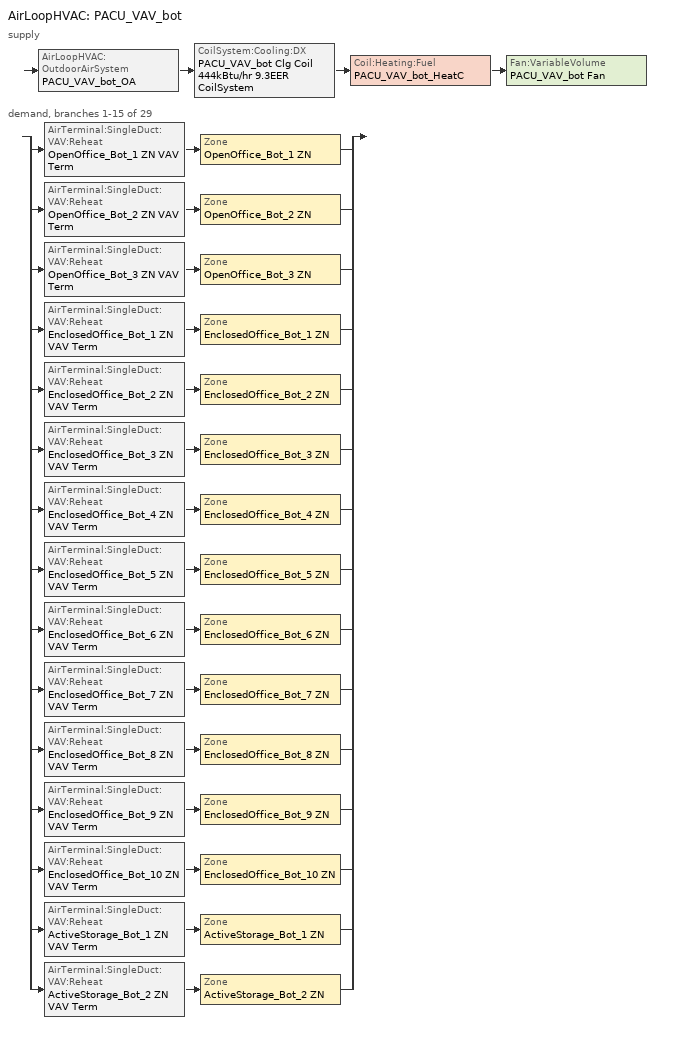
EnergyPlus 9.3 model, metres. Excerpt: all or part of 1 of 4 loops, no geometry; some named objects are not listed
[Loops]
AirLoopHVAC 'PACU_VAV_bot'
 supply: AirLoopHVAC:OutdoorAirSystem 'PACU_VAV_bot_OA' > CoilSystem:Cooling:DX 'PACU_VAV_bot Clg Coil 444kBtu/hr 9.3EER CoilSystem' > Coil:Heating:Fuel 'PACU_VAV_bot_HeatC' > Fan:VariableVolume 'PACU_VAV_bot Fan'
 demand, branches 1-15 of 29: split
  | AirTerminal:SingleDuct:VAV:Reheat 'OpenOffice_Bot_1 ZN VAV Term' > Zone 'OpenOffice_Bot_1 ZN'
  | AirTerminal:SingleDuct:VAV:Reheat 'OpenOffice_Bot_2 ZN VAV Term' > Zone 'OpenOffice_Bot_2 ZN'
  | AirTerminal:SingleDuct:VAV:Reheat 'OpenOffice_Bot_3 ZN VAV Term' > Zone 'OpenOffice_Bot_3 ZN'
  | AirTerminal:SingleDuct:VAV:Reheat 'EnclosedOffice_Bot_1 ZN VAV Term' > Zone 'EnclosedOffice_Bot_1 ZN'
  | AirTerminal:SingleDuct:VAV:Reheat 'EnclosedOffice_Bot_2 ZN VAV Term' > Zone 'EnclosedOffice_Bot_2 ZN'
  | AirTerminal:SingleDuct:VAV:Reheat 'EnclosedOffice_Bot_3 ZN VAV Term' > Zone 'EnclosedOffice_Bot_3 ZN'
  | AirTerminal:SingleDuct:VAV:Reheat 'EnclosedOffice_Bot_4 ZN VAV Term' > Zone 'EnclosedOffice_Bot_4 ZN'
  | AirTerminal:SingleDuct:VAV:Reheat 'EnclosedOffice_Bot_5 ZN VAV Term' > Zone 'EnclosedOffice_Bot_5 ZN'
  | AirTerminal:SingleDuct:VAV:Reheat 'EnclosedOffice_Bot_6 ZN VAV Term' > Zone 'EnclosedOffice_Bot_6 ZN'
  | AirTerminal:SingleDuct:VAV:Reheat 'EnclosedOffice_Bot_7 ZN VAV Term' > Zone 'EnclosedOffice_Bot_7 ZN'
  | AirTerminal:SingleDuct:VAV:Reheat 'EnclosedOffice_Bot_8 ZN VAV Term' > Zone 'EnclosedOffice_Bot_8 ZN'
  | AirTerminal:SingleDuct:VAV:Reheat 'EnclosedOffice_Bot_9 ZN VAV Term' > Zone 'EnclosedOffice_Bot_9 ZN'
  | AirTerminal:SingleDuct:VAV:Reheat 'EnclosedOffice_Bot_10 ZN VAV Term' > Zone 'EnclosedOffice_Bot_10 ZN'
  | AirTerminal:SingleDuct:VAV:Reheat 'ActiveStorage_Bot_1 ZN VAV Term' > Zone 'ActiveStorage_Bot_1 ZN'
  | AirTerminal:SingleDuct:VAV:Reheat 'ActiveStorage_Bot_2 ZN VAV Term' > Zone 'ActiveStorage_Bot_2 ZN'
[DesignSpecification:OutdoorAir] Outdoor Air Method=Sum; Outdoor Air Flow per Zone {m3/s}=0; Outdoor Air Flow Air Changes per Hour {1/hr}=0
Name | Outdoor Air Flow per Person {m3/s-person} | Outdoor Air Flow per Zone Floor Area {m3/s-m2}
MediumOffice - Storage Ventilation; MediumOffice - Classroom Ventilation; MediumOffice - Conference Ventilation; MediumOffice - ClosedOffice Ventilation; MediumOffice - Lobby Ventilation; MediumOffice - OpenOffice Ventilation | 0.00235973 | 0.0003048
MediumOffice - Corridor Ventilation | 0 | 0.0003048
MediumOffice - Dining Ventilation | 0.00235973 | 0.0006096
MediumOffice - Elec/MechRoom Ventilation; MediumOffice - Restroom Ventilation; MediumOffice - Stair Ventilation | 0 | 0
[DesignSpecification:ZoneAirDistribution] Zone Air Distribution Effectiveness in Cooling Mode=1; Zone Air Distribution Effectiveness in Heating Mode=1
ActiveStorage_Bot_1 ZN Design Spec Zone Air Dist; ActiveStorage_Bot_2 ZN Design Spec Zone Air Dist; ActiveStorage_Bot_3 ZN Design Spec Zone Air Dist; ActiveStorage_Bot_4 ZN Design Spec Zone Air Dist; ClassRoom_Bot ZN Design Spec Zone Air Dist; ConfRoom_Bot_1 ZN Design Spec Zone Air Dist; ConfRoom_Bot_2 ZN Design Spec Zone Air Dist; Corridor_Bot_1 ZN Design Spec Zone Air Dist; Corridor_Bot_2 ZN Design Spec Zone Air Dist; Dining_Bot ZN Design Spec Zone Air Dist; EnclosedOffice_Bot_7 ZN Design Spec Zone Air Dist; EnclosedOffice_Bot_10 ZN Design Spec Zone Air Dist; EnclosedOffice_Bot_3 ZN Design Spec Zone Air Dist; EnclosedOffice_Bot_4 ZN Design Spec Zone Air Dist; Lobby_Bot ZN Design Spec Zone Air Dist; Lounge_Bot ZN Design Spec Zone Air Dist; Mechanical_Bot ZN Design Spec Zone Air Dist; OpenOffice_Bot_1 ZN Design Spec Zone Air Dist; OpenOffice_Bot_2 ZN Design Spec Zone Air Dist; OpenOffice_Bot_3 ZN Design Spec Zone Air Dist; Restroom_Bot ZN Design Spec Zone Air Dist; Stair_Bot_1 ZN Design Spec Zone Air Dist; Stair_Bot_2 ZN Design Spec Zone Air Dist; EnclosedOffice_Bot_6 ZN Design Spec Zone Air Dist; EnclosedOffice_Bot_5 ZN Design Spec Zone Air Dist; EnclosedOffice_Bot_1 ZN Design Spec Zone Air Dist; EnclosedOffice_Bot_9 ZN Design Spec Zone Air Dist; EnclosedOffice_Bot_8 ZN Design Spec Zone Air Dist; EnclosedOffice_Bot_2 ZN Design Spec Zone Air Dist
[Sizing:Zone] Zone Cooling Design Supply Air Temperature Input Method=SupplyAirTemperature; Zone Cooling Design Supply Air Temperature {C}=12.8; Zone Heating Design Supply Air Temperature Input Method=SupplyAirTemperature; Zone Heating Design Supply Air Temperature {C}=40; Zone Cooling Design Supply Air Humidity Ratio {kgWater/kgDryAir}=0.0085; Zone Heating Design Supply Air Humidity Ratio {kgWater/kgDryAir}=0.008; Cooling Design Air Flow Method=DesignDay; Cooling Design Air Flow Rate {m3/s}=0; Cooling Minimum Air Flow {m3/s}=0; Cooling Minimum Air Flow Fraction=0; Heating Design Air Flow Method=DesignDay; Heating Design Air Flow Rate {m3/s}=0; Account for Dedicated Outdoor Air System=No
Name | Design Specification Outdoor Air Object | Design Specification Zone Air Distribution Object
ActiveStorage_Bot_1 ZN | MediumOffice - Storage Ventilation | ActiveStorage_Bot_1 ZN Design Spec Zone Air Dist
ActiveStorage_Bot_2 ZN | MediumOffice - Storage Ventilation | ActiveStorage_Bot_2 ZN Design Spec Zone Air Dist
EnclosedOffice_Bot_7 ZN | MediumOffice - ClosedOffice Ventilation | EnclosedOffice_Bot_7 ZN Design Spec Zone Air Dist
EnclosedOffice_Bot_10 ZN | MediumOffice - ClosedOffice Ventilation | EnclosedOffice_Bot_10 ZN Design Spec Zone Air Dist
EnclosedOffice_Bot_3 ZN | MediumOffice - ClosedOffice Ventilation | EnclosedOffice_Bot_3 ZN Design Spec Zone Air Dist
EnclosedOffice_Bot_4 ZN | MediumOffice - ClosedOffice Ventilation | EnclosedOffice_Bot_4 ZN Design Spec Zone Air Dist
OpenOffice_Bot_1 ZN | MediumOffice - OpenOffice Ventilation | OpenOffice_Bot_1 ZN Design Spec Zone Air Dist
OpenOffice_Bot_2 ZN | MediumOffice - OpenOffice Ventilation | OpenOffice_Bot_2 ZN Design Spec Zone Air Dist
OpenOffice_Bot_3 ZN | MediumOffice - OpenOffice Ventilation | OpenOffice_Bot_3 ZN Design Spec Zone Air Dist
EnclosedOffice_Bot_6 ZN | MediumOffice - ClosedOffice Ventilation | EnclosedOffice_Bot_6 ZN Design Spec Zone Air Dist
EnclosedOffice_Bot_5 ZN | MediumOffice - ClosedOffice Ventilation | EnclosedOffice_Bot_5 ZN Design Spec Zone Air Dist
EnclosedOffice_Bot_1 ZN | MediumOffice - ClosedOffice Ventilation | EnclosedOffice_Bot_1 ZN Design Spec Zone Air Dist
EnclosedOffice_Bot_9 ZN | MediumOffice - ClosedOffice Ventilation | EnclosedOffice_Bot_9 ZN Design Spec Zone Air Dist
EnclosedOffice_Bot_8 ZN | MediumOffice - ClosedOffice Ventilation | EnclosedOffice_Bot_8 ZN Design Spec Zone Air Dist
EnclosedOffice_Bot_2 ZN | MediumOffice - ClosedOffice Ventilation | EnclosedOffice_Bot_2 ZN Design Spec Zone Air Dist
[Sizing:System]
PACU_VAV_bot: Sensible, 0.919161, 0.5, 7, 0.008, 12.8, 0.008, 12.8, 12.8, Coincident, No, No, 0.0085, 0.008, DesignDay, 0, DesignDay, 0, ZoneSum
[ZoneControl:Thermostat] Control Type Schedule=Dual Zone Control Type Sched
Name | Zone or ZoneList | Control 1
ActiveStorage_Bot_1 ZN Thermostat | ActiveStorage_Bot_1 ZN | MediumOffice - Storage Thermostat 1
ActiveStorage_Bot_2 ZN Thermostat | ActiveStorage_Bot_2 ZN | MediumOffice - Storage Thermostat 2
EnclosedOffice_Bot_7 ZN Thermostat | EnclosedOffice_Bot_7 ZN | MediumOffice - ClosedOffice Thermostat 1
EnclosedOffice_Bot_10 ZN Thermostat | EnclosedOffice_Bot_10 ZN | MediumOffice - ClosedOffice Thermostat 2
EnclosedOffice_Bot_3 ZN Thermostat | EnclosedOffice_Bot_3 ZN | MediumOffice - ClosedOffice Thermostat 3
EnclosedOffice_Bot_4 ZN Thermostat | EnclosedOffice_Bot_4 ZN | MediumOffice - ClosedOffice Thermostat 4
OpenOffice_Bot_1 ZN Thermostat | OpenOffice_Bot_1 ZN | MediumOffice - OpenOffice Thermostat 1
OpenOffice_Bot_2 ZN Thermostat | OpenOffice_Bot_2 ZN | MediumOffice - OpenOffice Thermostat 2
OpenOffice_Bot_3 ZN Thermostat | OpenOffice_Bot_3 ZN | MediumOffice - OpenOffice Thermostat 3
EnclosedOffice_Bot_6 ZN Thermostat | EnclosedOffice_Bot_6 ZN | MediumOffice - ClosedOffice Thermostat 1
EnclosedOffice_Bot_5 ZN Thermostat | EnclosedOffice_Bot_5 ZN | MediumOffice - ClosedOffice Thermostat 1
EnclosedOffice_Bot_1 ZN Thermostat | EnclosedOffice_Bot_1 ZN | MediumOffice - ClosedOffice Thermostat 1
EnclosedOffice_Bot_9 ZN Thermostat | EnclosedOffice_Bot_9 ZN | MediumOffice - ClosedOffice Thermostat 1
EnclosedOffice_Bot_8 ZN Thermostat | EnclosedOffice_Bot_8 ZN | MediumOffice - ClosedOffice Thermostat 1
EnclosedOffice_Bot_2 ZN Thermostat | EnclosedOffice_Bot_2 ZN | MediumOffice - ClosedOffice Thermostat 1
[ThermostatSetpoint:DualSetpoint] Heating Setpoint Temperature Schedule Namee=HTGSETP_SCH_YES_OPTIMUM; Cooling Setpoint Temperature Schedule=CLGSETP_SCH_YES_OPTIMUM
MediumOffice - Storage Thermostat 1; MediumOffice - Storage Thermostat 2; MediumOffice - ClosedOffice Thermostat 1; MediumOffice - ClosedOffice Thermostat 2; MediumOffice - ClosedOffice Thermostat 3; MediumOffice - ClosedOffice Thermostat 4; MediumOffice - OpenOffice Thermostat 1; MediumOffice - OpenOffice Thermostat 2; MediumOffice - OpenOffice Thermostat 3
[AirTerminal:SingleDuct:VAV:Reheat]
ActiveStorage_Bot_1 ZN VAV Term: ALWAYS_ON, Autosize, Scheduled, ACTIVESTORAGE_BOT_1_ZONE_MIN_SCH, ActiveStorage_Bot_1 ZN Rht Coil, Autosize, 0, 0.001, ReverseWithLimits, Autocalculate, 0.5, 40
ActiveStorage_Bot_2 ZN VAV Term: ALWAYS_ON, Autosize, Scheduled, ACTIVESTORAGE_BOT_2_ZONE_MIN_SCH, ActiveStorage_Bot_2 ZN Rht Coil, Autosize, 0, 0.001, ReverseWithLimits, Autocalculate, 0.5, 40
EnclosedOffice_Bot_7 ZN VAV Term: ALWAYS_ON, Autosize, Scheduled, ENCLOSEDOFFICE_BOT_7_ZONE_MIN_SCH, EnclosedOffice_Bot_7 ZN Rht Coil, Autosize, 0, 0.001, ReverseWithLimits, Autocalculate, 0.5, 40
EnclosedOffice_Bot_10 ZN VAV Term: ALWAYS_ON, Autosize, Scheduled, ENCLOSEDOFFICE_BOT_10_ZONE_MIN_SCH, EnclosedOffice_Bot_10 ZN Rht Coil, Autosize, 0, 0.001, ReverseWithLimits, Autocalculate, 0.5, 40
EnclosedOffice_Bot_3 ZN VAV Term: ALWAYS_ON, Autosize, Scheduled, ENCLOSEDOFFICE_BOT_3_ZONE_MIN_SCH, EnclosedOffice_Bot_3 ZN Rht Coil, Autosize, 0, 0.001, ReverseWithLimits, Autocalculate, 0.5, 40
EnclosedOffice_Bot_4 ZN VAV Term: ALWAYS_ON, Autosize, Scheduled, ENCLOSEDOFFICE_BOT_4_ZONE_MIN_SCH, EnclosedOffice_Bot_4 ZN Rht Coil, Autosize, 0, 0.001, ReverseWithLimits, Autocalculate, 0.5, 40
OpenOffice_Bot_1 ZN VAV Term: ALWAYS_ON, Autosize, Scheduled, OPENOFFICE_BOT_1_ZONE_MIN_SCH, OpenOffice_Bot_1 ZN Rht Coil, Autosize, 0, 0.001, ReverseWithLimits, Autocalculate, 0.5, 40
OpenOffice_Bot_2 ZN VAV Term: ALWAYS_ON, Autosize, Scheduled, OPENOFFICE_BOT_2_ZONE_MIN_SCH, OpenOffice_Bot_2 ZN Rht Coil, Autosize, 0, 0.001, ReverseWithLimits, Autocalculate, 0.5, 40
OpenOffice_Bot_3 ZN VAV Term: ALWAYS_ON, Autosize, Scheduled, OPENOFFICE_BOT_3_ZONE_MIN_SCH, OpenOffice_Bot_3 ZN Rht Coil, Autosize, 0, 0.001, ReverseWithLimits, Autocalculate, 0.5, 40
EnclosedOffice_Bot_6 ZN VAV Term: ALWAYS_ON, Autosize, Scheduled, ENCLOSEDOFFICE_BOT_6_ZONE_MIN_SCH, EnclosedOffice_Bot_6 ZN Rht Coil, Autosize, 0, 0.001, ReverseWithLimits, Autocalculate, 0.5, 40
EnclosedOffice_Bot_5 ZN VAV Term: ALWAYS_ON, Autosize, Scheduled, ENCLOSEDOFFICE_BOT_5_ZONE_MIN_SCH, EnclosedOffice_Bot_5 ZN Rht Coil, Autosize, 0, 0.001, ReverseWithLimits, Autocalculate, 0.5, 40
EnclosedOffice_Bot_1 ZN VAV Term: ALWAYS_ON, Autosize, Scheduled, ENCLOSEDOFFICE_BOT_1_ZONE_MIN_SCH, EnclosedOffice_Bot_1 ZN Rht Coil, Autosize, 0, 0.001, ReverseWithLimits, Autocalculate, 0.5, 40
EnclosedOffice_Bot_9 ZN VAV Term: ALWAYS_ON, Autosize, Scheduled, ENCLOSEDOFFICE_BOT_9_ZONE_MIN_SCH, EnclosedOffice_Bot_9 ZN Rht Coil, Autosize, 0, 0.001, ReverseWithLimits, Autocalculate, 0.5, 40
EnclosedOffice_Bot_8 ZN VAV Term: ALWAYS_ON, Autosize, Scheduled, ENCLOSEDOFFICE_BOT_8_ZONE_MIN_SCH, EnclosedOffice_Bot_8 ZN Rht Coil, Autosize, 0, 0.001, ReverseWithLimits, Autocalculate, 0.5, 40
EnclosedOffice_Bot_2 ZN VAV Term: ALWAYS_ON, Autosize, Scheduled, ENCLOSEDOFFICE_BOT_2_ZONE_MIN_SCH, EnclosedOffice_Bot_2 ZN Rht Coil, Autosize, 0, 0.001, ReverseWithLimits, Autocalculate, 0.5, 40
[Zone equipment]
ActiveStorage_Bot_1 ZN: ActiveStorage_Bot_1 ZN VAV Term
ActiveStorage_Bot_2 ZN: ActiveStorage_Bot_2 ZN VAV Term
EnclosedOffice_Bot_7 ZN: EnclosedOffice_Bot_7 ZN VAV Term
EnclosedOffice_Bot_10 ZN: EnclosedOffice_Bot_10 ZN VAV Term
EnclosedOffice_Bot_3 ZN: EnclosedOffice_Bot_3 ZN VAV Term
EnclosedOffice_Bot_4 ZN: EnclosedOffice_Bot_4 ZN VAV Term
OpenOffice_Bot_1 ZN: OpenOffice_Bot_1 ZN VAV Term
OpenOffice_Bot_2 ZN: OpenOffice_Bot_2 ZN VAV Term
OpenOffice_Bot_3 ZN: OpenOffice_Bot_3 ZN VAV Term
EnclosedOffice_Bot_6 ZN: EnclosedOffice_Bot_6 ZN VAV Term
EnclosedOffice_Bot_5 ZN: EnclosedOffice_Bot_5 ZN VAV Term
EnclosedOffice_Bot_1 ZN: EnclosedOffice_Bot_1 ZN VAV Term
EnclosedOffice_Bot_9 ZN: EnclosedOffice_Bot_9 ZN VAV Term
EnclosedOffice_Bot_8 ZN: EnclosedOffice_Bot_8 ZN VAV Term
EnclosedOffice_Bot_2 ZN: EnclosedOffice_Bot_2 ZN VAV Term
[Fan:VariableVolume]
PACU_VAV_bot Fan: Availability Schedule=HVACOperationSchd; Fan Total Efficiency=0.6006; Pressure Rise {Pa}=1389.42; Maximum Flow Rate {m3/s}=AUTOSIZE; Fan Power Minimum Flow Rate Input Method=Fraction; Fan Power Minimum Flow Fraction=0.25; Motor Efficiency=0.924; Motor In Airstream Fraction=1; Fan Power Coefficient 1=0.0408; Fan Power Coefficient 2=0.088; Fan Power Coefficient 3=-0.0729; Fan Power Coefficient 4=0.9437; Fan Power Coefficient 5=0
[EnergyManagementSystem:Sensor]
ACTIVESTORAGE_BOT_1_OCC_SENSOR: ACTIVESTORAGE_BOT_1 ZN; Zone People Occupant Count
ACTIVESTORAGE_BOT_2_OCC_SENSOR: ACTIVESTORAGE_BOT_2 ZN; Zone People Occupant Count
ENCLOSEDOFFICE_BOT_1_OCC_SENSOR: ENCLOSEDOFFICE_BOT_1 ZN; Zone People Occupant Count
ENCLOSEDOFFICE_BOT_10_OCC_SENSOR: ENCLOSEDOFFICE_BOT_10 ZN; Zone People Occupant Count
ENCLOSEDOFFICE_BOT_3_OCC_SENSOR: ENCLOSEDOFFICE_BOT_3 ZN; Zone People Occupant Count
ENCLOSEDOFFICE_BOT_4_OCC_SENSOR: ENCLOSEDOFFICE_BOT_4 ZN; Zone People Occupant Count
OPENOFFICE_BOT_1_OCC_SENSOR: OPENOFFICE_BOT_1 ZN; Zone People Occupant Count
OPENOFFICE_BOT_2_OCC_SENSOR: OPENOFFICE_BOT_2 ZN; Zone People Occupant Count
OPENOFFICE_BOT_3_OCC_SENSOR: OPENOFFICE_BOT_3 ZN; Zone People Occupant Count
ENCLOSEDOFFICE_BOT_7_OCC_SENSOR: ENCLOSEDOFFICE_BOT_7 ZN; Zone People Occupant Count
ENCLOSEDOFFICE_BOT_6_OCC_SENSOR: ENCLOSEDOFFICE_BOT_6 ZN; Zone People Occupant Count
ENCLOSEDOFFICE_BOT_5_OCC_SENSOR: ENCLOSEDOFFICE_BOT_5 ZN; Zone People Occupant Count
ENCLOSEDOFFICE_BOT_2_OCC_SENSOR: ENCLOSEDOFFICE_BOT_2 ZN; Zone People Occupant Count
ENCLOSEDOFFICE_BOT_8_OCC_SENSOR: ENCLOSEDOFFICE_BOT_8 ZN; Zone People Occupant Count
ENCLOSEDOFFICE_BOT_9_OCC_SENSOR: ENCLOSEDOFFICE_BOT_9 ZN; Zone People Occupant Count
ACTIVESTORAGE_BOT_1_Vpz: ACTIVESTORAGE_BOT_1 VAV Box Damper Node; System Node Standard Density Volume Flow Rate
ACTIVESTORAGE_BOT_2_Vpz: ACTIVESTORAGE_BOT_2 VAV Box Damper Node; System Node Standard Density Volume Flow Rate
ENCLOSEDOFFICE_BOT_1_Vpz: ENCLOSEDOFFICE_BOT_1 VAV Box Damper Node; System Node Standard Density Volume Flow Rate
ENCLOSEDOFFICE_BOT_10_Vpz: ENCLOSEDOFFICE_BOT_10 VAV Box Damper Node; System Node Standard Density Volume Flow Rate
ENCLOSEDOFFICE_BOT_3_Vpz: ENCLOSEDOFFICE_BOT_3 VAV Box Damper Node; System Node Standard Density Volume Flow Rate
ENCLOSEDOFFICE_BOT_4_Vpz: ENCLOSEDOFFICE_BOT_4 VAV Box Damper Node; System Node Standard Density Volume Flow Rate
OPENOFFICE_BOT_1_Vpz: OPENOFFICE_BOT_1 VAV Box Damper Node; System Node Standard Density Volume Flow Rate
OPENOFFICE_BOT_2_Vpz: OPENOFFICE_BOT_2 VAV Box Damper Node; System Node Standard Density Volume Flow Rate
OPENOFFICE_BOT_3_Vpz: OPENOFFICE_BOT_3 VAV Box Damper Node; System Node Standard Density Volume Flow Rate
ENCLOSEDOFFICE_BOT_7_Vpz: ENCLOSEDOFFICE_BOT_7 VAV Box Damper Node; System Node Standard Density Volume Flow Rate
ENCLOSEDOFFICE_BOT_6_Vpz: ENCLOSEDOFFICE_BOT_6 VAV Box Damper Node; System Node Standard Density Volume Flow Rate
ENCLOSEDOFFICE_BOT_5_Vpz: ENCLOSEDOFFICE_BOT_5 VAV Box Damper Node; System Node Standard Density Volume Flow Rate
ENCLOSEDOFFICE_BOT_2_Vpz: ENCLOSEDOFFICE_BOT_2 VAV Box Damper Node; System Node Standard Density Volume Flow Rate
ENCLOSEDOFFICE_BOT_8_Vpz: ENCLOSEDOFFICE_BOT_8 VAV Box Damper Node; System Node Standard Density Volume Flow Rate
ENCLOSEDOFFICE_BOT_9_Vpz: ENCLOSEDOFFICE_BOT_9 VAV Box Damper Node; System Node Standard Density Volume Flow Rate
ACTIVESTORAGE_BOT_1_HeatingLoad: ACTIVESTORAGE_BOT_1 ZN; Zone Predicted Sensible Load to Heating Setpoint Heat Transfer Rate
ACTIVESTORAGE_BOT_2_HeatingLoad: ACTIVESTORAGE_BOT_2 ZN; Zone Predicted Sensible Load to Heating Setpoint Heat Transfer Rate
ENCLOSEDOFFICE_BOT_1_HeatingLoad: ENCLOSEDOFFICE_BOT_1 ZN; Zone Predicted Sensible Load to Heating Setpoint Heat Transfer Rate
ENCLOSEDOFFICE_BOT_10_HeatingLoad: ENCLOSEDOFFICE_BOT_10 ZN; Zone Predicted Sensible Load to Heating Setpoint Heat Transfer Rate
ENCLOSEDOFFICE_BOT_3_HeatingLoad: ENCLOSEDOFFICE_BOT_3 ZN; Zone Predicted Sensible Load to Heating Setpoint Heat Transfer Rate
ENCLOSEDOFFICE_BOT_4_HeatingLoad: ENCLOSEDOFFICE_BOT_4 ZN; Zone Predicted Sensible Load to Heating Setpoint Heat Transfer Rate
OPENOFFICE_BOT_1_HeatingLoad: OPENOFFICE_BOT_1 ZN; Zone Predicted Sensible Load to Heating Setpoint Heat Transfer Rate
OPENOFFICE_BOT_2_HeatingLoad: OPENOFFICE_BOT_2 ZN; Zone Predicted Sensible Load to Heating Setpoint Heat Transfer Rate
OPENOFFICE_BOT_3_HeatingLoad: OPENOFFICE_BOT_3 ZN; Zone Predicted Sensible Load to Heating Setpoint Heat Transfer Rate
ENCLOSEDOFFICE_BOT_7_HeatingLoad: ENCLOSEDOFFICE_BOT_7 ZN; Zone Predicted Sensible Load to Heating Setpoint Heat Transfer Rate
ENCLOSEDOFFICE_BOT_6_HeatingLoad: ENCLOSEDOFFICE_BOT_6 ZN; Zone Predicted Sensible Load to Heating Setpoint Heat Transfer Rate
ENCLOSEDOFFICE_BOT_5_HeatingLoad: ENCLOSEDOFFICE_BOT_5 ZN; Zone Predicted Sensible Load to Heating Setpoint Heat Transfer Rate
ENCLOSEDOFFICE_BOT_2_HeatingLoad: ENCLOSEDOFFICE_BOT_2 ZN; Zone Predicted Sensible Load to Heating Setpoint Heat Transfer Rate
ENCLOSEDOFFICE_BOT_8_HeatingLoad: ENCLOSEDOFFICE_BOT_8 ZN; Zone Predicted Sensible Load to Heating Setpoint Heat Transfer Rate
ENCLOSEDOFFICE_BOT_9_HeatingLoad: ENCLOSEDOFFICE_BOT_9 ZN; Zone Predicted Sensible Load to Heating Setpoint Heat Transfer Rate
ACTIVESTORAGE_BOT_1_Temp: ACTIVESTORAGE_BOT_1 ZN; Zone Air Temperature
ACTIVESTORAGE_BOT_2_Temp: ACTIVESTORAGE_BOT_2 ZN; Zone Air Temperature
ENCLOSEDOFFICE_BOT_1_Temp: ENCLOSEDOFFICE_BOT_1 ZN; Zone Air Temperature
ENCLOSEDOFFICE_BOT_10_Temp: ENCLOSEDOFFICE_BOT_10 ZN; Zone Air Temperature
ENCLOSEDOFFICE_BOT_3_Temp: ENCLOSEDOFFICE_BOT_3 ZN; Zone Air Temperature
ENCLOSEDOFFICE_BOT_4_Temp: ENCLOSEDOFFICE_BOT_4 ZN; Zone Air Temperature
OPENOFFICE_BOT_1_Temp: OPENOFFICE_BOT_1 ZN; Zone Air Temperature
OPENOFFICE_BOT_2_Temp: OPENOFFICE_BOT_2 ZN; Zone Air Temperature
OPENOFFICE_BOT_3_Temp: OPENOFFICE_BOT_3 ZN; Zone Air Temperature
ENCLOSEDOFFICE_BOT_7_Temp: ENCLOSEDOFFICE_BOT_7 ZN; Zone Air Temperature
ENCLOSEDOFFICE_BOT_6_Temp: ENCLOSEDOFFICE_BOT_6 ZN; Zone Air Temperature
ENCLOSEDOFFICE_BOT_5_Temp: ENCLOSEDOFFICE_BOT_5 ZN; Zone Air Temperature
ENCLOSEDOFFICE_BOT_2_Temp: ENCLOSEDOFFICE_BOT_2 ZN; Zone Air Temperature
ENCLOSEDOFFICE_BOT_8_Temp: ENCLOSEDOFFICE_BOT_8 ZN; Zone Air Temperature
ENCLOSEDOFFICE_BOT_9_Temp: ENCLOSEDOFFICE_BOT_9 ZN; Zone Air Temperature
ACTIVESTORAGE_BOT_1_Supply_Temp: ACTIVESTORAGE_BOT_1 VAV Box Outlet Node; System Node Temperature
ACTIVESTORAGE_BOT_2_Supply_Temp: ACTIVESTORAGE_BOT_2 VAV Box Outlet Node; System Node Temperature
ENCLOSEDOFFICE_BOT_1_Supply_Temp: ENCLOSEDOFFICE_BOT_1 VAV Box Outlet Node; System Node Temperature
ENCLOSEDOFFICE_BOT_10_Supply_Temp: ENCLOSEDOFFICE_BOT_10 VAV Box Outlet Node; System Node Temperature
ENCLOSEDOFFICE_BOT_3_Supply_Temp: ENCLOSEDOFFICE_BOT_3 VAV Box Outlet Node; System Node Temperature
ENCLOSEDOFFICE_BOT_4_Supply_Temp: ENCLOSEDOFFICE_BOT_4 VAV Box Outlet Node; System Node Temperature
OPENOFFICE_BOT_1_Supply_Temp: OPENOFFICE_BOT_1 VAV Box Outlet Node; System Node Temperature
OPENOFFICE_BOT_2_Supply_Temp: OPENOFFICE_BOT_2 VAV Box Outlet Node; System Node Temperature
OPENOFFICE_BOT_3_Supply_Temp: OPENOFFICE_BOT_3 VAV Box Outlet Node; System Node Temperature
ENCLOSEDOFFICE_BOT_7_Supply_Temp: ENCLOSEDOFFICE_BOT_7 VAV Box Outlet Node; System Node Temperature
ENCLOSEDOFFICE_BOT_6_Supply_Temp: ENCLOSEDOFFICE_BOT_6 VAV Box Outlet Node; System Node Temperature
ENCLOSEDOFFICE_BOT_5_Supply_Temp: ENCLOSEDOFFICE_BOT_5 VAV Box Outlet Node; System Node Temperature
ENCLOSEDOFFICE_BOT_2_Supply_Temp: ENCLOSEDOFFICE_BOT_2 VAV Box Outlet Node; System Node Temperature
ENCLOSEDOFFICE_BOT_8_Supply_Temp: ENCLOSEDOFFICE_BOT_8 VAV Box Outlet Node; System Node Temperature
ENCLOSEDOFFICE_BOT_9_Supply_Temp: ENCLOSEDOFFICE_BOT_9 VAV Box Outlet Node; System Node Temperature
[EnergyManagementSystem:OutputVariable] Type of Data in Variable=Averaged; Update Frequency=ZoneTimeStep
Name | EMS Variable
ActiveStorage_Bot_1_Actuator_htg | ActiveStorage_Bot_1_Actuator_htg
ActiveStorage_Bot_1_Actuator_clg | ActiveStorage_Bot_1_Actuator_clg
ActiveStorage_Bot_1_Vpz | ActiveStorage_Bot_1_Vpz
EnclosedOffice_Bot_7_Actuator_htg | EnclosedOffice_Bot_7_Actuator_htg
EnclosedOffice_Bot_7_Actuator_clg | EnclosedOffice_Bot_7_Actuator_clg
EnclosedOffice_Bot_7_Vpz | EnclosedOffice_Bot_7_Vpz
OpenOffice_Bot_2_Actuator_htg | OpenOffice_Bot_2_Actuator_htg
OpenOffice_Bot_2_Actuator_clg | OpenOffice_Bot_2_Actuator_clg
OpenOffice_Bot_2_Vpz | OpenOffice_Bot_2_Vpz
[Coil:Cooling:DX:TwoSpeed]
PACU_VAV_bot_CoolC DXCoil: Availability Schedule=ALWAYS_ON; High Speed Gross Rated Total Cooling Capacity {W}=85044.88; High Speed Rated Sensible Heat Ratio=Autosize; High Speed Gross Rated Cooling COP {W/W}=3.39929; High Speed Rated Air Flow Rate {m3/s}=3.5435; Total Cooling Capacity Function of Temperature Curve=FURNACE_PACU_VAV_CoolCCarrier48TM014_12tons_CapFT; Total Cooling Capacity Function of Flow Fraction Curve=FURNACE_PACU_VAV_CoolCCarrier48TM014_12tons_FFF; Energy Input Ratio Function of Temperature Curve=FURNACE_PACU_VAV_CoolCCarrier48TM014_12tons_EIRFT; Energy Input Ratio Function of Flow Fraction Curve=FURNACE_PACU_VAV_CoolCCarrier48TM014_12tons_EIRFFF; Part Load Fraction Correlation Curve=FURNACE_PACU_VAV_CoolCIEA_HVAC_BESTEST_9ton-PLR; Low Speed Gross Rated Total Cooling Capacity {W} Sep 25, 2012: DX_TwoSpeedObject_from_VAV=AUTOSIZE; Low Speed Gross Rated Sensible Heat Ratio=0.70858; Low Speed Gross Rated Cooling COP {W/W}=3.39929; Low Speed Rated Air Flow Rate {m3/s}=2.36233; Low Speed Total Cooling Capacity Function of Temperature Curve=FURNACE_PACU_VAV_CoolCCarrier48TM014_12tons_CapFT; Low Speed Energy Input Ratio Function of Temperature Curve=FURNACE_PACU_VAV_CoolCCarrier48TM014_12tons_EIRFT
[Coil:Heating:Electric] Availability Schedule=ALWAYS_ON; Efficiency=1; Nominal Capacity {W}=Autosize
ActiveStorage_Bot_1 ZN Rht Coil; ActiveStorage_Bot_2 ZN Rht Coil; EnclosedOffice_Bot_7 ZN Rht Coil; EnclosedOffice_Bot_10 ZN Rht Coil; EnclosedOffice_Bot_3 ZN Rht Coil; EnclosedOffice_Bot_4 ZN Rht Coil; OpenOffice_Bot_1 ZN Rht Coil; OpenOffice_Bot_2 ZN Rht Coil; OpenOffice_Bot_3 ZN Rht Coil; EnclosedOffice_Bot_6 ZN Rht Coil; EnclosedOffice_Bot_5 ZN Rht Coil; EnclosedOffice_Bot_1 ZN Rht Coil; EnclosedOffice_Bot_9 ZN Rht Coil; EnclosedOffice_Bot_8 ZN Rht Coil; EnclosedOffice_Bot_2 ZN Rht Coil
[Coil:Heating:Fuel]
PACU_VAV_bot_HeatC: Availability Schedule=ALWAYS_ON; Fuel Type=NaturalGas; Burner Efficiency=0.8; Nominal Capacity {W}=AutoSize
[CoilSystem:Cooling:DX]
PACU_VAV_bot Clg Coil 444kBtu/hr 9.3EER CoilSystem: Availability Schedule=ALWAYS_ON; Cooling Coil=PACU_VAV_bot_CoolC DXCoil
[Controller:OutdoorAir]
PACU_VAV_bot_OA_Controller: AUTOSIZE, AUTOSIZE, DifferentialEnthalpy, ModulateFlow, LockoutWithHeating, ProportionalMinimum, PACU_VAV_bot_OA_SCH, PACU_VAV_bot_OA_SCH
[Controller:MechanicalVentilation]
PACU_VAV_bot Ventilation Controller: Availability Schedule=MinOA_MotorizedDamper_Sched; Demand Controlled Ventilation=No; System Outdoor Air Method=ZoneSum; Zone 1=ActiveStorage_Bot_1 ZN; Design Specification Outdoor Air Object Name 1=MediumOffice - Storage Ventilation; Design Specification Zone Air Distribution Object Name 1=ActiveStorage_Bot_1 ZN Design Spec Zone Air Dist; Zone 2=ActiveStorage_Bot_2 ZN; Design Specification Outdoor Air Object Name 2=MediumOffice - Storage Ventilation; Design Specification Zone Air Distribution Object Name 2=ActiveStorage_Bot_2 ZN Design Spec Zone Air Dist; Zone 3=ActiveStorage_Bot_3 ZN; Design Specification Outdoor Air Object Name 3=MediumOffice - Storage Ventilation; Design Specification Zone Air Distribution Object Name 3=ActiveStorage_Bot_3 ZN Design Spec Zone Air Dist; Zone 4=ActiveStorage_Bot_4 ZN; Design Specification Outdoor Air Object Name 4=MediumOffice - Storage Ventilation; Design Specification Zone Air Distribution Object Name 4=ActiveStorage_Bot_4 ZN Design Spec Zone Air Dist; Zone 5=ClassRoom_Bot ZN; Design Specification Outdoor Air Object Name 5=MediumOffice - Classroom Ventilation; Design Specification Zone Air Distribution Object Name 5=ClassRoom_Bot ZN Design Spec Zone Air Dist; Zone 6=ConfRoom_Bot_1 ZN; Design Specification Outdoor Air Object Name 6=MediumOffice - Conference Ventilation; Design Specification Zone Air Distribution Object Name 6=ConfRoom_Bot_1 ZN Design Spec Zone Air Dist; Zone 7=ConfRoom_Bot_2 ZN; Design Specification Outdoor Air Object Name 7=MediumOffice - Conference Ventilation; Design Specification Zone Air Distribution Object Name 7=ConfRoom_Bot_2 ZN Design Spec Zone Air Dist; Zone 8=Corridor_Bot_1 ZN; Design Specification Outdoor Air Object Name 8=MediumOffice - Corridor Ventilation; Design Specification Zone Air Distribution Object Name 8=Corridor_Bot_1 ZN Design Spec Zone Air Dist; Zone 9=Corridor_Bot_2 ZN; Design Specification Outdoor Air Object Name 9=MediumOffice - Corridor Ventilation; Design Specification Zone Air Distribution Object Name 9=Corridor_Bot_2 ZN Design Spec Zone Air Dist; Zone 10=Dining_Bot ZN; Design Specification Outdoor Air Object Name 10=MediumOffice - Dining Ventilation; Design Specification Zone Air Distribution Object Name 10=Dining_Bot ZN Design Spec Zone Air Dist; Zone 11=EnclosedOffice_Bot_7 ZN; Design Specification Outdoor Air Object Name 11=MediumOffice - ClosedOffice Ventilation; Design Specification Zone Air Distribution Object Name 11=EnclosedOffice_Bot_7 ZN Design Spec Zone Air Dist; Zone 12=EnclosedOffice_Bot_10 ZN; Design Specification Outdoor Air Object Name 12=MediumOffice - ClosedOffice Ventilation; Design Specification Zone Air Distribution Object Name 12=EnclosedOffice_Bot_10 ZN Design Spec Zone Air Dist; Zone 13=EnclosedOffice_Bot_3 ZN; Design Specification Outdoor Air Object Name 13=MediumOffice - ClosedOffice Ventilation; Design Specification Zone Air Distribution Object Name 13=EnclosedOffice_Bot_3 ZN Design Spec Zone Air Dist; Zone 14=EnclosedOffice_Bot_4 ZN; Design Specification Outdoor Air Object Name 14=MediumOffice - ClosedOffice Ventilation; Design Specification Zone Air Distribution Object Name 14=EnclosedOffice_Bot_4 ZN Design Spec Zone Air Dist; Zone 15=EnclosedOffice_Bot_6 ZN; Design Specification Outdoor Air Object Name 15=MediumOffice - ClosedOffice Ventilation; Design Specification Zone Air Distribution Object Name 15=EnclosedOffice_Bot_6 ZN Design Spec Zone Air Dist; Zone 16=EnclosedOffice_Bot_5 ZN; Design Specification Outdoor Air Object Name 16=MediumOffice - ClosedOffice Ventilation; Design Specification Zone Air Distribution Object Name 16=EnclosedOffice_Bot_5 ZN Design Spec Zone Air Dist; Zone 17=EnclosedOffice_Bot_1 ZN; Design Specification Outdoor Air Object Name 17=MediumOffice - ClosedOffice Ventilation; Design Specification Zone Air Distribution Object Name 17=EnclosedOffice_Bot_1 ZN Design Spec Zone Air Dist; Zone 18=EnclosedOffice_Bot_9 ZN; Design Specification Outdoor Air Object Name 18=MediumOffice - ClosedOffice Ventilation; Design Specification Zone Air Distribution Object Name 18=EnclosedOffice_Bot_9 ZN Design Spec Zone Air Dist; Zone 19=EnclosedOffice_Bot_8 ZN; Design Specification Outdoor Air Object Name 19=MediumOffice - ClosedOffice Ventilation; Design Specification Zone Air Distribution Object Name 19=EnclosedOffice_Bot_8 ZN Design Spec Zone Air Dist; Zone 20=EnclosedOffice_Bot_2 ZN; Design Specification Outdoor Air Object Name 20=MediumOffice - ClosedOffice Ventilation; Design Specification Zone Air Distribution Object Name 20=EnclosedOffice_Bot_2 ZN Design Spec Zone Air Dist; Zone 21=Lobby_Bot ZN; Design Specification Outdoor Air Object Name 21=MediumOffice - Lobby Ventilation; Design Specification Zone Air Distribution Object Name 21=Lobby_Bot ZN Design Spec Zone Air Dist; Zone 22=Lounge_Bot ZN; Design Specification Outdoor Air Object Name 22=MediumOffice - Lobby Ventilation; Design Specification Zone Air Distribution Object Name 22=Lounge_Bot ZN Design Spec Zone Air Dist; Zone 23=Mechanical_Bot ZN; Design Specification Outdoor Air Object Name 23=MediumOffice - Elec/MechRoom Ventilation; Design Specification Zone Air Distribution Object Name 23=Mechanical_Bot ZN Design Spec Zone Air Dist; Zone 24=OpenOffice_Bot_1 ZN; Design Specification Outdoor Air Object Name 24=MediumOffice - OpenOffice Ventilation; Design Specification Zone Air Distribution Object Name 24=OpenOffice_Bot_1 ZN Design Spec Zone Air Dist; Zone 25=OpenOffice_Bot_2 ZN; Design Specification Outdoor Air Object Name 25=MediumOffice - OpenOffice Ventilation; Design Specification Zone Air Distribution Object Name 25=OpenOffice_Bot_2 ZN Design Spec Zone Air Dist; Zone 26=OpenOffice_Bot_3 ZN; Design Specification Outdoor Air Object Name 26=MediumOffice - OpenOffice Ventilation; Design Specification Zone Air Distribution Object Name 26=OpenOffice_Bot_3 ZN Design Spec Zone Air Dist; Zone 27=Restroom_Bot ZN; Design Specification Outdoor Air Object Name 27=MediumOffice - Restroom Ventilation; Design Specification Zone Air Distribution Object Name 27=Restroom_Bot ZN Design Spec Zone Air Dist; Zone 28=Stair_Bot_1 ZN; Design Specification Outdoor Air Object Name 28=MediumOffice - Stair Ventilation; Design Specification Zone Air Distribution Object Name 28=Stair_Bot_1 ZN Design Spec Zone Air Dist; Zone 29=Stair_Bot_2 ZN; Design Specification Outdoor Air Object Name 29=MediumOffice - Stair Ventilation; Design Specification Zone Air Distribution Object Name 29=Stair_Bot_2 ZN Design Spec Zone Air Dist
[AirLoopHVAC]
PACU_VAV_bot: Design Supply Air Flow Rate {m3/s}=AutoSize
[SetpointManager:OutdoorAirReset]
PACU_VAV_bot Supply Air Temperature Manager: Control Variable=Temperature; Setpoint at Outdoor Low Temperature {C}=15.6; Outdoor Low Temperature {C}=10; Setpoint at Outdoor High Temperature {C}=12.8; Outdoor High Temperature {C}=21.1; Setpoint Node or NodeList=PACU_VAV_bot Supply Equipment Outlet Node
[SetpointManager:MixedAir] Control Variable=Temperature
Name | Setpoint Node or NodeList
PACU_VAV_bot_CoolC SAT Manager | PACU_VAV_bot_CoolC-PACU_VAV_bot_HeatCNode
PACU_VAV_bot_HeatC MixedAir Manager | PACU_VAV_bot_HeatC-PACU_VAV_bot FanNode
PACU_VAV_bot_OAMixed Air Temp Manager | PACU_VAV_bot_OA-PACU_VAV_bot_CoolCNode
[EnergyManagementSystem:Actuator]
ACTIVESTORAGE_BOT_1_Actuator_clg: ACTIVESTORAGE_BOT_1 ZN; Zone Temperature Control; Cooling Setpoint
ACTIVESTORAGE_BOT_2_Actuator_clg: ACTIVESTORAGE_BOT_2 ZN; Zone Temperature Control; Cooling Setpoint
ENCLOSEDOFFICE_BOT_1_Actuator_clg: ENCLOSEDOFFICE_BOT_1 ZN; Zone Temperature Control; Cooling Setpoint
ENCLOSEDOFFICE_BOT_10_Actuator_clg: ENCLOSEDOFFICE_BOT_10 ZN; Zone Temperature Control; Cooling Setpoint
ENCLOSEDOFFICE_BOT_3_Actuator_clg: ENCLOSEDOFFICE_BOT_3 ZN; Zone Temperature Control; Cooling Setpoint
ENCLOSEDOFFICE_BOT_4_Actuator_clg: ENCLOSEDOFFICE_BOT_4 ZN; Zone Temperature Control; Cooling Setpoint
OPENOFFICE_BOT_1_Actuator_clg: OPENOFFICE_BOT_1 ZN; Zone Temperature Control; Cooling Setpoint
OPENOFFICE_BOT_2_Actuator_clg: OPENOFFICE_BOT_2 ZN; Zone Temperature Control; Cooling Setpoint
OPENOFFICE_BOT_3_Actuator_clg: OPENOFFICE_BOT_3 ZN; Zone Temperature Control; Cooling Setpoint
ENCLOSEDOFFICE_BOT_7_Actuator_clg: ENCLOSEDOFFICE_BOT_7 ZN; Zone Temperature Control; Cooling Setpoint
ENCLOSEDOFFICE_BOT_6_Actuator_clg: ENCLOSEDOFFICE_BOT_6 ZN; Zone Temperature Control; Cooling Setpoint
ENCLOSEDOFFICE_BOT_5_Actuator_clg: ENCLOSEDOFFICE_BOT_5 ZN; Zone Temperature Control; Cooling Setpoint
ENCLOSEDOFFICE_BOT_2_Actuator_clg: ENCLOSEDOFFICE_BOT_2 ZN; Zone Temperature Control; Cooling Setpoint
ENCLOSEDOFFICE_BOT_8_Actuator_clg: ENCLOSEDOFFICE_BOT_8 ZN; Zone Temperature Control; Cooling Setpoint
ENCLOSEDOFFICE_BOT_9_Actuator_clg: ENCLOSEDOFFICE_BOT_9 ZN; Zone Temperature Control; Cooling Setpoint
ACTIVESTORAGE_BOT_1_Actuator_htg: ACTIVESTORAGE_BOT_1 ZN; Zone Temperature Control; Heating Setpoint
ACTIVESTORAGE_BOT_2_Actuator_htg: ACTIVESTORAGE_BOT_2 ZN; Zone Temperature Control; Heating Setpoint
ENCLOSEDOFFICE_BOT_1_Actuator_htg: ENCLOSEDOFFICE_BOT_1 ZN; Zone Temperature Control; Heating Setpoint
ENCLOSEDOFFICE_BOT_10_Actuator_htg: ENCLOSEDOFFICE_BOT_10 ZN; Zone Temperature Control; Heating Setpoint
ENCLOSEDOFFICE_BOT_3_Actuator_htg: ENCLOSEDOFFICE_BOT_3 ZN; Zone Temperature Control; Heating Setpoint
ENCLOSEDOFFICE_BOT_4_Actuator_htg: ENCLOSEDOFFICE_BOT_4 ZN; Zone Temperature Control; Heating Setpoint
OPENOFFICE_BOT_1_Actuator_htg: OPENOFFICE_BOT_1 ZN; Zone Temperature Control; Heating Setpoint
OPENOFFICE_BOT_2_Actuator_htg: OPENOFFICE_BOT_2 ZN; Zone Temperature Control; Heating Setpoint
OPENOFFICE_BOT_3_Actuator_htg: OPENOFFICE_BOT_3 ZN; Zone Temperature Control; Heating Setpoint
ENCLOSEDOFFICE_BOT_7_Actuator_htg: ENCLOSEDOFFICE_BOT_7 ZN; Zone Temperature Control; Heating Setpoint
ENCLOSEDOFFICE_BOT_6_Actuator_htg: ENCLOSEDOFFICE_BOT_6 ZN; Zone Temperature Control; Heating Setpoint
ENCLOSEDOFFICE_BOT_5_Actuator_htg: ENCLOSEDOFFICE_BOT_5 ZN; Zone Temperature Control; Heating Setpoint
ENCLOSEDOFFICE_BOT_2_Actuator_htg: ENCLOSEDOFFICE_BOT_2 ZN; Zone Temperature Control; Heating Setpoint
ENCLOSEDOFFICE_BOT_8_Actuator_htg: ENCLOSEDOFFICE_BOT_8 ZN; Zone Temperature Control; Heating Setpoint
ENCLOSEDOFFICE_BOT_9_Actuator_htg: ENCLOSEDOFFICE_BOT_9 ZN; Zone Temperature Control; Heating Setpoint
[EnergyManagementSystem:Subroutine]
Calc_MaxVozrate_Top: set Tem0 = 0; set  Tem1= @Max Tem0     ACTIVESTORAGE_TOP_1_Voz_rate; set  Tem2= @Max Tem1     ACTIVESTORAGE_TOP_2_Voz_rate; set  Tem3= @Max Tem2     ACTIVESTORAGE_TOP_3_Voz_rate; set  Tem4= @Max Tem3     ACTIVESTORAGE_TOP_4_Voz_rate; set  Tem5= @Max Tem4     CONFROOM_TOP_1_Voz_rate; set  Tem6= @Max Tem5     CONFROOM_TOP_2_Voz_rate; set  Tem7= @Max Tem6     CORRIDOR_TOP_1_Voz_rate; set  Tem8= @Max Tem7     CORRIDOR_TOP_2_Voz_rate; set  Tem9= @Max Tem8     DINING_TOP_Voz_rate; set  Tem10= @Max Tem9     ENCLOSEDOFFICE_TOP_1_Voz_rate; set  Tem11= @Max Tem10     ENCLOSEDOFFICE_TOP_2_Voz_rate; set  Tem12= @Max Tem11     ENCLOSEDOFFICE_TOP_3_Voz_rate; set  Tem13= @Max Tem12     LOBBY_TOP_Voz_rate; set  Tem14= @Max Tem13     MECHANICAL_TOP_Voz_rate; set  Tem15= @Max Tem14     OPENOFFICE_TOP_1_Voz_rate; set  Tem16= @Max Tem15     OPENOFFICE_TOP_2_Voz_rate; set  Tem17= @Max Tem16     OPENOFFICE_TOP_3_Voz_rate; set  Tem18= @Max Tem17     OPENOFFICE_TOP_4_Voz_rate; set  Tem19= @Max Tem18     RESTROOM_TOP_Voz_rate; set  Tem20= @Max Tem19     STAIR_TOP_1_Voz_rate; set  Tem21= @Max Tem20     STAIR_TOP_2_Voz_rate; set  Tem22= @Max Tem21     ENCLOSEDOFFICE_TOP_6_Voz_rate; set  Tem23= @Max Tem22     ENCLOSEDOFFICE_TOP_5_Voz_rate; set  Tem24= @Max Tem23     ENCLOSEDOFFICE_TOP_4_Voz_rate; set  Tem25= @Max Tem24     ENCLOSEDOFFICE_TOP_9_Voz_rate; set  Tem26= @Max Tem25     ENCLOSEDOFFICE_TOP_8_Voz_rate; set  Tem27= @Max Tem26     ENCLOSEDOFFICE_TOP_7_Voz_rate; IF Tem27>1; set Tem27=1; EndIf; set PACU_VAV_top_Max_Vozrate=Tem27
Calc_Vou_Bot: set PACU_VAV_bot_Vou=ACTIVESTORAGE_BOT_1_Vozcontrol+ACTIVESTORAGE_BOT_2_Vozcontrol+ACTIVESTORAGE_BOT_3_Vozcontrol+ACTIVESTORAGE_BOT_4_Vozcontrol+CLASSROOM_BOT_Vozcontrol+CONFROOM_BOT_1_Vozcontrol+CONFROOM_BOT_2_Vozcontrol+CORRIDOR_BOT_1_Vozcontrol+CORRIDOR_BOT_2_Vozcontrol+DINING_BOT_Vozcontrol+ENCLOSEDOFFICE_BOT_1_Vozcontrol+ENCLOSEDOFFICE_BOT_10_Vozcontrol+ENCLOSEDOFFICE_BOT_3_Vozcontrol+ENCLOSEDOFFICE_BOT_4_Vozcontrol+LOBBY_BOT_Vozcontrol+LOUNGE_BOT_Vozcontrol+MECHANICAL_BOT_Vozcontrol+OPENOFFICE_BOT_1_Vozcontrol+OPENOFFICE_BOT_2_Vozcontrol+OPENOFFICE_BOT_3_Vozcontrol+RESTROOM_BOT_Vozcontrol+STAIR_BOT_1_Vozcontrol+STAIR_BOT_2_Vozcontrol+ENCLOSEDOFFICE_BOT_7_Vozcontrol+ENCLOSEDOFFICE_BOT_6_Vozcontrol+ENCLOSEDOFFICE_BOT_5_Vozcontrol+ENCLOSEDOFFICE_BOT_2_Vozcontrol+ENCLOSEDOFFICE_BOT_8_Vozcontrol+ENCLOSEDOFFICE_BOT_9_Vozcontrol
Calc_Vou_Mid: set PACU_VAV_mid_Vou=ACTIVESTORAGE_MID_1_Vozcontrol+ACTIVESTORAGE_MID_2_Vozcontrol+ACTIVESTORAGE_MID_3_Vozcontrol+ACTIVESTORAGE_MID_4_Vozcontrol+CONFROOM_MID_1_Vozcontrol+CONFROOM_MID_2_Vozcontrol+CORRIDOR_MID_1_Vozcontrol+CORRIDOR_MID_2_Vozcontrol+DINING_MID_Vozcontrol+ENCLOSEDOFFICE_MID_1_Vozcontrol+ENCLOSEDOFFICE_MID_2_Vozcontrol+ENCLOSEDOFFICE_MID_3_Vozcontrol+LOBBY_MID_Vozcontrol+MECHANICAL_MID_Vozcontrol+OPENOFFICE_MID_1_Vozcontrol+OPENOFFICE_MID_2_Vozcontrol+OPENOFFICE_MID_3_Vozcontrol+OPENOFFICE_MID_4_Vozcontrol+RESTROOM_MID_Vozcontrol+STAIR_MID_1_Vozcontrol+STAIR_MID_2_Vozcontrol+ENCLOSEDOFFICE_MID_6_Vozcontrol+ENCLOSEDOFFICE_MID_5_Vozcontrol+ENCLOSEDOFFICE_MID_4_Vozcontrol+ENCLOSEDOFFICE_MID_8_Vozcontrol+ENCLOSEDOFFICE_MID_9_Vozcontrol+ENCLOSEDOFFICE_MID_7_Vozcontrol
Calc_Vou_Top: set PACU_VAV_top_Vou=ACTIVESTORAGE_TOP_1_Vozcontrol+ACTIVESTORAGE_TOP_2_Vozcontrol+ACTIVESTORAGE_TOP_3_Vozcontrol+ACTIVESTORAGE_TOP_4_Vozcontrol+CONFROOM_TOP_1_Vozcontrol+CONFROOM_TOP_2_Vozcontrol+CORRIDOR_TOP_1_Vozcontrol+CORRIDOR_TOP_2_Vozcontrol+DINING_TOP_Vozcontrol+ENCLOSEDOFFICE_TOP_1_Vozcontrol+ENCLOSEDOFFICE_TOP_2_Vozcontrol+ENCLOSEDOFFICE_TOP_3_Vozcontrol+LOBBY_TOP_Vozcontrol+MECHANICAL_TOP_Vozcontrol+OPENOFFICE_TOP_1_Vozcontrol+OPENOFFICE_TOP_2_Vozcontrol+OPENOFFICE_TOP_3_Vozcontrol+OPENOFFICE_TOP_4_Vozcontrol+RESTROOM_TOP_Vozcontrol+STAIR_TOP_1_Vozcontrol+STAIR_TOP_2_Vozcontrol+ENCLOSEDOFFICE_TOP_6_Vozcontrol+ENCLOSEDOFFICE_TOP_5_Vozcontrol+ENCLOSEDOFFICE_TOP_4_Vozcontrol+ENCLOSEDOFFICE_TOP_9_Vozcontrol+ENCLOSEDOFFICE_TOP_8_Vozcontrol+ENCLOSEDOFFICE_TOP_7_Vozcontrol
Calc_Ev: if PACU_VAV_bot_Vps==0; set PACU_VAV_bot_Ev=1; else; set PACU_VAV_bot_Ev= 1+ PACU_VAV_bot_Vou/PACU_VAV_bot_Vps - PACU_VAV_top_Max_Vozrate; endif; if PACU_VAV_mid_Ev>1; set PACU_VAV_mid_Ev=1; endif; if PACU_VAV_mid_Vps==0; set PACU_VAV_mid_Ev=1; else; set PACU_VAV_mid_Ev= 1+ PACU_VAV_mid_Vou/PACU_VAV_mid_Vps - PACU_VAV_bot_Vot_design; endif; if PACU_VAV_top_Ev>1; set PACU_VAV_top_Ev=1; endif; if PACU_VAV_top_Vps==0; set PACU_VAV_top_Ev=1; else; set PACU_VAV_top_Ev= 1+ PACU_VAV_top_Vou/PACU_VAV_top_Vps - PACU_VAV_mid_Vot_design; endif; if PACU_VAV_bot_Max_Vozrate>1; set PACU_VAV_bot_Max_Vozrate=1; endif
Set_MinOA: if PACU_VAV_bot_Vot_design<(PACU_VAV_bot_Vou/PACU_VAV_bot_Ev); set PACU_VAV_bot_Ev=PACU_VAV_bot_Vou/PACU_VAV_bot_Vot_design; endif; if PACU_VAV_bot_Vps==0; set PACU_VAV_bot_AHU_OA=0; else; set PACU_VAV_bot_AHU_OA=(PACU_VAV_bot_Vou/PACU_VAV_bot_Ev)/PACU_VAV_bot_Vps; if PACU_VAV_bot_AHU_OA>1; set PACU_VAV_bot_AHU_OA=1; endif; endif; if WorkTime==0; set PACU_VAV_bot_AHU_OA=0; endif; if PACU_VAV_mid_Vot_design<(PACU_VAV_mid_Vou/PACU_VAV_mid_Ev); set PACU_VAV_mid_Ev=PACU_VAV_mid_Vou/PACU_VAV_mid_Vot_design; endif; if PACU_VAV_mid_Vps==0; set PACU_VAV_mid_AHU_OA=0; else; set PACU_VAV_mid_AHU_OA=(PACU_VAV_mid_Vou/PACU_VAV_mid_Ev)/PACU_VAV_mid_Vps; if PACU_VAV_mid_AHU_OA>1; set PACU_VAV_mid_AHU_OA=1; endif; endif; if WorkTime==0; set PACU_VAV_mid_AHU_OA=0; endif; if PACU_VAV_top_Vot_design<(PACU_VAV_top_Vou/PACU_VAV_top_Ev); set PACU_VAV_top_Ev=PACU_VAV_top_Vou/PACU_VAV_top_Vot_design; endif; if PACU_VAV_top_Vps==0; set PACU_VAV_top_AHU_OA=0; else; set PACU_VAV_top_AHU_OA=(PACU_VAV_top_Vou/PACU_VAV_top_Ev)/PACU_VAV_top_Vps; if PACU_VAV_top_AHU_OA>1; set PACU_VAV_top_AHU_OA=1; endif; endif; if WorkTime==0; set PACU_VAV_top_AHU_OA=0; endif
[Schedule:Compact]
ALWAYS_ON: Through: 12/31, For: AllDays, Until: 24:00, 1
HVACOperationSchd: Through: 12/31, For: Weekdays SummerDesignDay, Until: 06:00, 0, Until: 22:00, 1, Until: 24:00, 0, For: Saturday WinterDesignDay, Until: 06:00, 0, Until: 18:00, 1, Until: 24:00, 0, For:Sunday Holidays AllOtherDays, Until: 24:00, 0
HTGSETP_SCH_YES_OPTIMUM: Through: 12/31, For: WinterDesignDay, Until: 05:00, 15.6, Until: 06:00, 17.6, Until: 07:00, 19.6, Until: 22:00, 21, Until: 24:00, 15.6, For: Weekdays, Until: 05:00, 15.6, Until: 06:00, 17.8, Until: 07:00, 20, Until: 22:00, 21, Until: 24:00, 15.6, For SummerDesignDay, Until: 24:00, 15.6, For: Saturday, Until: 05:00, 15.6, Until: 06:00, 17.8, Until: 07:00, 20, Until: 17:00, 21, Until: 24:00, 15.6, For:Sunday Holidays AllOtherDays, Until: 24:00, 15.6
CLGSETP_SCH_YES_OPTIMUM: Through: 12/31, For: SummerDesignDay, Until: 05:00, 26.7, Until: 06:00, 25.7, Until: 07:00, 25, Until: 22:00, 24, Until: 24:00, 26.7, For: Weekdays, Until: 05:00, 26.7, Until: 06:00, 25.6, Until: 07:00, 25, Until: 22:00, 24, Until: 24:00, 26.7, For: Saturday, Until: 05:00, 26.7, Until: 06:00, 25.7, Until: 07:00, 25, Until: 17:00, 24, Until: 24:00, 26.7, For WinterDesignDay, Until: 24:00, 26.7, For:Sunday Holidays AllOtherDays, Until: 24:00, 26.7
MinOA_MotorizedDamper_Sched: Through: 12/31, For: Weekdays SummerDesignDay, Until: 07:00, 0, Until: 22:00, 1, Until: 24:00, 0, For: Saturday WinterDesignDay, Until: 07:00, 0, Until: 18:00, 1, Until: 24:00, 0, For:Sunday Holidays AllOtherDays, Until: 24:00, 0
Dual Zone Control Type Sched: Through: 12/31, For: AllDays, Until: 24:00, 4
ACTIVESTORAGE_BOT_1_ZONE_MIN_SCH; ACTIVESTORAGE_BOT_2_ZONE_MIN_SCH; ENCLOSEDOFFICE_BOT_1_ZONE_MIN_SCH; ENCLOSEDOFFICE_BOT_10_ZONE_MIN_SCH; ENCLOSEDOFFICE_BOT_3_ZONE_MIN_SCH; ENCLOSEDOFFICE_BOT_4_ZONE_MIN_SCH; OPENOFFICE_BOT_1_ZONE_MIN_SCH; OPENOFFICE_BOT_2_ZONE_MIN_SCH; OPENOFFICE_BOT_3_ZONE_MIN_SCH; ENCLOSEDOFFICE_BOT_7_ZONE_MIN_SCH; ENCLOSEDOFFICE_BOT_6_ZONE_MIN_SCH; ENCLOSEDOFFICE_BOT_5_ZONE_MIN_SCH; ENCLOSEDOFFICE_BOT_2_ZONE_MIN_SCH; ENCLOSEDOFFICE_BOT_8_ZONE_MIN_SCH; ENCLOSEDOFFICE_BOT_9_ZONE_MIN_SCH; PACU_VAV_bot_OA_SCH: FRACTION, Through: 12/31, For: AllDays, Until: 24:00, 0.001
[Curve:Biquadratic] Minimum Value of x=16.5556; Maximum Value of x=22.1111; Minimum Value of y=23.7778; Maximum Value of y=47.66
Name | Coefficient1 Constant | Coefficient2 x | Coefficient3 x**2 | Coefficient4 y | Coefficient5 y**2 | Coefficient6 x*y
FURNACE_PACU_VAV_CoolCCarrier48TM014_12tons_CapFT | 1.39072 | -0.0529058 | 0.0018423 | 0.00058267 | -0.000186814 | 0.000265159
FURNACE_PACU_VAV_CoolCCarrier48TM014_12tons_EIRFT | -0.536161 | 0.105138 | -0.00172659 | 0.0149848 | 0.000659948 | -0.0017385
[Curve:Quadratic]
Name | Coefficient1 Constant | Coefficient2 x | Coefficient3 x**2 | Minimum Value of x | Maximum Value of x
FURNACE_PACU_VAV_CoolCCarrier48TM014_12tons_FFF | 0.718954 | 0.435436 | -0.154193 | 0.75 | 1.25
FURNACE_PACU_VAV_CoolCCarrier48TM014_12tons_EIRFFF | 1.19525 | -0.306138 | 0.110973 | 0.75 | 1.25
FURNACE_PACU_VAV_CoolCIEA_HVAC_BESTEST_9ton-PLR | 0.771 | 0.229 | 0 | 0 | 1
